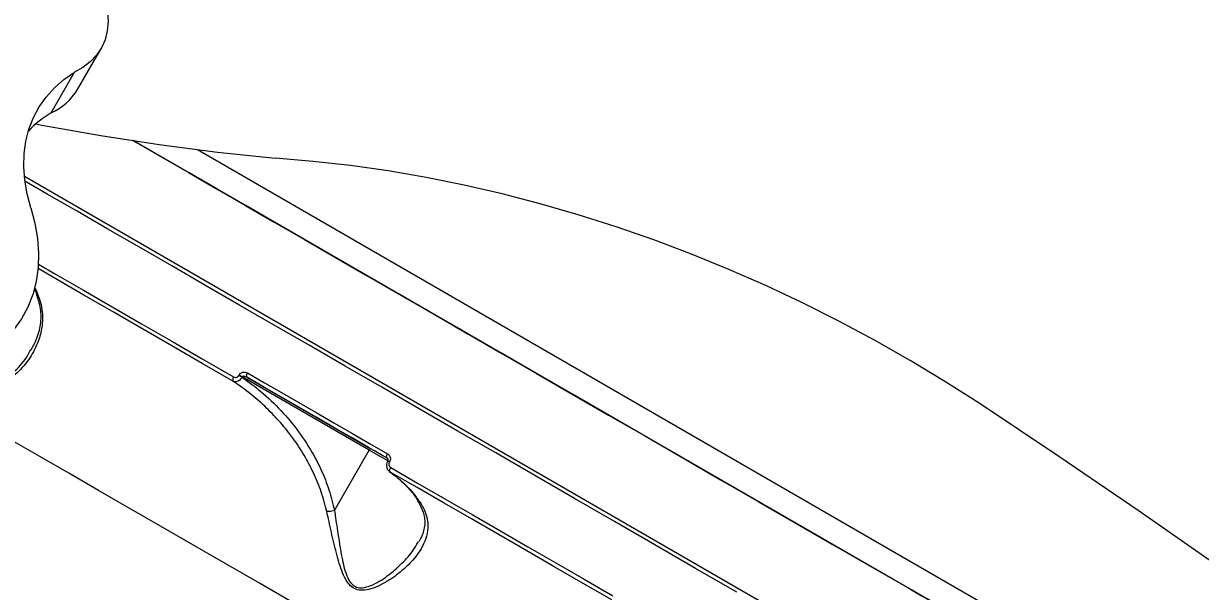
# Model space of a CAD drawing. Header units: millimetres. Extents: x -6006 to 5875, y -6399 to 6717.
# Drawn here: x 1932.2 to 2222.3, y 1958.4 to 2098.4 of the extents above; entities that cross this region are included whole.
import ezdxf

# ---------------------------------------------------------------- set-up
doc = ezdxf.new("R2010")
doc.units = ezdxf.units.MM
for name, color, linetype in [('DIKOM_ОБЪЕКТ', 7, 'Continuous'), ('DIKOM_РАЗМЕР_ЗОНА', 7, 'Continuous'), ('DIKOM_РАЗМЕР_ОБЪЕКТА', 7, 'Continuous')]:
    doc.layers.add(name, color=color, linetype=linetype)
doc.styles.add('style1', font='arial.ttf', dxfattribs={"width": 0.8})
doc.dimstyles.new('1-50', dxfattribs={"dimtxt": 300, "dimasz": 200, "dimexe": 100, "dimexo": 0, "dimgap": 100, "dimtad": 0, "dimdec": 0, "dimtxsty": 'style1', "dimcen": 0, "dimclrd": 7, "dimclre": 7, "dimadec": 1, "dimazin": 2, "dimtfac": 1, "dimtdec": 0, "dimtmove": 1, "dimatfit": 3, "dimfxl": 0, "dimlwd": 25, "dimlwe": 18, "dimarcsym": 0})

# ---------------------------------------------------------------- blocks, each defined once
blk = doc.blocks.new('*D15')
at = {"layer": 'Defpoints', "color": 0, "transparency": 16777216}
for p in [(-4354.46, 4593.05), (3409.28, 4593.05), (-1328.61, -3571.89)]:
    blk.add_point(p, dxfattribs=at)
at = {"layer": 'DIKOM_РАЗМЕР_ОБЪЕКТА', "color": 7, "lineweight": 18, "transparency": 16777216}
for p, q in [((3409.28, 4593.05), (-4454.46, 4593.05)), ((-1328.61, -3571.89), (-4454.46, -3571.89))]:
    blk.add_line(p, q, dxfattribs=at)
at = {"layer": 'DIKOM_РАЗМЕР_ОБЪЕКТА', "color": 7, "lineweight": 25, "transparency": 16777216}
for p, q in [((-4354.46, 4393.05), (-4354.46, 968.7)), ((-4354.46, -3371.89), (-4354.46, 52.46))]:
    blk.add_line(p, q, dxfattribs=at)
at = {"layer": 'DIKOM_РАЗМЕР_ОБЪЕКТА', "color": 7, "transparency": 16777216}
for points in [[(-4387.8, 4393.05), (-4321.13, 4393.05), (-4354.46, 4593.05)], [(-4387.8, -3371.89), (-4321.13, -3371.89), (-4354.46, -3571.89)]]:
    blk.add_solid(points, dxfattribs=at)
at = {"layer": 'DIKOM_РАЗМЕР_ОБЪЕКТА', "color": 0, "transparency": 16777216, "insert": (-4354.46, 510.58), "char_height": 300, "attachment_point": 5, "rotation": 90, "style": 'style1'}
blk.add_mtext('8150', dxfattribs=at)
blk = doc.blocks.new('*D16')
at = {"layer": 'Defpoints', "color": 0, "transparency": 16777216}
for p in [(3934.59, 4272.92), (-3710.11, -290.96), (3934.59, -4791.62)]:
    blk.add_point(p, dxfattribs=at)
at = {"layer": 'DIKOM_РАЗМЕР_ОБЪЕКТА', "color": 7, "lineweight": 18, "transparency": 16777216}
for p, q in [((3934.59, 4272.92), (3934.59, -4891.62)), ((-3710.11, -290.96), (-3710.11, -4891.62))]:
    blk.add_line(p, q, dxfattribs=at)
at = {"layer": 'DIKOM_РАЗМЕР_ОБЪЕКТА', "color": 7, "lineweight": 25, "transparency": 16777216}
for p, q in [((-3510.11, -4791.62), (-1432.64, -4791.62)), ((3734.59, -4791.62), (-518.7, -4791.62))]:
    blk.add_line(p, q, dxfattribs=at)
at = {"layer": 'DIKOM_РАЗМЕР_ОБЪЕКТА', "color": 7, "transparency": 16777216}
for points in [[(-3510.11, -4758.29), (-3510.11, -4824.96), (-3710.11, -4791.62)], [(3734.59, -4758.29), (3734.59, -4824.96), (3934.59, -4791.62)]]:
    blk.add_solid(points, dxfattribs=at)
at = {"layer": 'DIKOM_РАЗМЕР_ОБЪЕКТА', "color": 0, "transparency": 16777216, "insert": (-975.67, -4791.62), "char_height": 300, "attachment_point": 5, "style": 'style1'}
blk.add_mtext('7650', dxfattribs=at)
blk = doc.blocks.new('*D14')
at = {"layer": 'Defpoints', "color": 0, "transparency": 16777216}
for p in [(3463.26, 6716.57), (-5809.49, -5571.89), (-1350.38, -5571.89)]:
    blk.add_point(p, dxfattribs=at)
at = {"layer": 'DIKOM_РАЗМЕР_ЗОНА', "color": 7, "lineweight": 18, "transparency": 16777216}
for p, q in [((3463.26, 6716.57), (-5909.49, 6716.57)), ((-1350.38, -5571.89), (-5909.49, -5571.89))]:
    blk.add_line(p, q, dxfattribs=at)
at = {"layer": 'DIKOM_РАЗМЕР_ЗОНА', "color": 7, "lineweight": 25, "transparency": 16777216}
for p, q in [((-5809.49, 6516.57), (-5809.49, 1149.14)), ((-5809.49, -5371.89), (-5809.49, 69.36))]:
    blk.add_line(p, q, dxfattribs=at)
at = {"layer": 'DIKOM_РАЗМЕР_ЗОНА', "color": 7, "transparency": 16777216}
for points in [[(-5842.83, 6516.57), (-5776.16, 6516.57), (-5809.49, 6716.57)], [(-5842.83, -5371.89), (-5776.16, -5371.89), (-5809.49, -5571.89)]]:
    blk.add_solid(points, dxfattribs=at)
at = {"layer": 'DIKOM_РАЗМЕР_ЗОНА', "color": 0, "transparency": 16777216, "insert": (-5809.49, 609.25), "char_height": 300, "attachment_point": 5, "rotation": 90, "style": 'style1'}
blk.add_mtext('12300', dxfattribs=at)
blk = doc.blocks.new('*D13')
at = {"layer": 'Defpoints', "color": 0, "transparency": 16777216}
for p in [(5874.9, 4901.57), (-5210.11, -1293.83), (5874.9, -6202.3)]:
    blk.add_point(p, dxfattribs=at)
at = {"layer": 'DIKOM_РАЗМЕР_ЗОНА', "color": 7, "lineweight": 18, "transparency": 16777216}
for p, q in [((5874.9, 4901.57), (5874.9, -6302.3)), ((-5210.11, -1293.83), (-5210.11, -6302.3))]:
    blk.add_line(p, q, dxfattribs=at)
at = {"layer": 'DIKOM_РАЗМЕР_ЗОНА', "color": 7, "lineweight": 25, "transparency": 16777216}
for p, q in [((-5010.11, -6202.3), (160.46, -6202.3)), ((5674.9, -6202.3), (1240.24, -6202.3))]:
    blk.add_line(p, q, dxfattribs=at)
at = {"layer": 'DIKOM_РАЗМЕР_ЗОНА', "color": 7, "transparency": 16777216}
for points in [[(-5010.11, -6168.97), (-5010.11, -6235.64), (-5210.11, -6202.3)], [(5674.9, -6168.97), (5674.9, -6235.64), (5874.9, -6202.3)]]:
    blk.add_solid(points, dxfattribs=at)
at = {"layer": 'DIKOM_РАЗМЕР_ЗОНА', "color": 0, "transparency": 16777216, "insert": (700.35, -6202.3), "char_height": 300, "attachment_point": 5, "style": 'style1'}
blk.add_mtext('11100', dxfattribs=at)

msp = doc.modelspace()

# ---------------------------------------------------------------- linework, layer by layer
at = {"layer": 'DIKOM_ОБЪЕКТ', "color": 7, "linetype": 'Continuous', "lineweight": 15}
for p, q in [((1945.5, 2082.16), (1951.25, 2092.11)), ((1939.03, 2076.43), (1944.77, 2086.38)), ((2442.4, 1790.6), (1959.22, 2069.57)), ((2442.4, 1790.61), (1959.22, 2069.57)), ((1975.06, 2067.35), (2421.41, 1809.65)), ((1932.43, 2060.79), (2505.8, 1729.75)), ((1934.89, 2033.03), (1935.48, 2031.64)), ((1985.3, 2011.67), (1985.35, 2011.76)), ((1986.13, 2011.31), (1986.08, 2011.22)), ((2017.44, 1993.23), (1986.13, 2011.31)), ((1987.41, 2011.14), (2017.83, 1993.58)), ((2008.86, 1978.37), (2017.44, 1993.23)), ((2021.85, 1991.26), (2021.83, 1991.28)), ((2021.96, 1990.62), (2021.94, 1990.59)), ((2022.41, 1990.36), (2022.4, 1990.33)), ((2029.47, 1970.58), (2029.58, 1970.76))]:
    msp.add_line(p, q, dxfattribs=at)
at = {"layer": 'DIKOM_ОБЪЕКТ', "color": 7, "linetype": 'Continuous', "lineweight": 15, "flags": 128}
for points in [[(1947.11, 2113.98), (1948.89, 2111.48), (1950.38, 2108.94), (1951.55, 2106.38), (1952.38, 2103.84), (1952.88, 2101.35), (1953.04, 2098.93), (1952.84, 2096.61), (1952.3, 2094.43), (1951.42, 2092.41), (1950.21, 2090.57), (1948.68, 2088.94), (1946.87, 2087.54), (1944.77, 2086.38)], [(1934.05, 2052.99), (1933.13, 2056.43), (1932.54, 2059.81), (1932.29, 2063.12), (1932.38, 2066.34), (1932.8, 2069.43), (1933.56, 2072.4), (1934.66, 2075.21), (1936.07, 2077.85), (1937.81, 2080.3), (1939.84, 2082.55), (1942.17, 2084.58), (1944.77, 2086.38)], [(1935.25, 2073.66), (1936.77, 2073.38), (1951.23, 2070.83), (1965.65, 2068.62), (1980.02, 2066.74), (1994.32, 2065.19)], [(1959.22, 2069.57), (1960.1, 2069.06), (1966.43, 2065.4), (1973, 2061.61), (1979.79, 2057.69), (1986.8, 2053.65), (1994.02, 2049.48), (2001.45, 2045.19), (2009.08, 2040.78), (2016.9, 2036.26), (2024.91, 2031.64), (2033.1, 2026.92), (2041.45, 2022.09), (2049.97, 2017.18), (2058.64, 2012.17), (2067.45, 2007.08), (2076.4, 2001.91), (2085.49, 1996.67), (2094.69, 1991.36), (2104, 1985.98), (2113.42, 1980.54), (2122.93, 1975.05), (2132.53, 1969.51), (2142.2, 1963.92), (2151.95, 1958.3)], [(2082.55, 1998.36), (2076.45, 2001.89), (2067.49, 2007.06), (2058.68, 2012.15), (2050.01, 2017.15), (2041.49, 2022.07), (2033.13, 2026.89), (2024.95, 2031.62), (2016.94, 2036.24), (2009.12, 2040.76), (2001.49, 2045.17), (1994.06, 2049.46), (1986.83, 2053.63), (1979.82, 2057.68), (1973.03, 2061.6), (1966.46, 2065.39), (1960.13, 2069.04), (1959.22, 2069.57)], [(2167.74, 2004.84), (2159.29, 2010.22), (2150.7, 2015.39), (2141.98, 2020.34), (2133.14, 2025.07), (2124.2, 2029.56), (2115.15, 2033.81), (2106.03, 2037.81), (2096.83, 2041.56), (2087.56, 2045.06), (2078.26, 2048.3), (2068.91, 2051.28), (2059.54, 2053.99), (2050.16, 2056.42), (2040.78, 2058.59), (2031.42, 2060.47), (2022.07, 2062.07), (2012.77, 2063.4), (2003.52, 2064.44), (1994.32, 2065.19)], [(2108.01, 1958.26), (2097.86, 1964.12), (2087.79, 1969.93), (2077.83, 1975.69), (2067.97, 1981.38), (2058.22, 1987.01), (2048.6, 1992.56), (2039.1, 1998.04), (2029.75, 2003.45), (2020.54, 2008.76), (2011.48, 2013.99), (2002.58, 2019.13), (1993.86, 2024.17), (1985.3, 2029.11), (1976.94, 2033.94), (1968.76, 2038.66), (1960.78, 2043.27), (1953, 2047.76), (1945.43, 2052.13), (1938.08, 2056.37), (1932.57, 2059.55)], [(1934.05, 2052.99), (1935.04, 2049.19), (1935.67, 2045.46), (1935.93, 2041.81), (1935.82, 2038.27), (1935.33, 2034.85), (1934.48, 2031.59), (1933.26, 2028.49), (1931.69, 2025.59), (1929.77, 2022.88), (1927.52, 2020.41), (1924.95, 2018.16)], [(1983.95, 2010.19), (1976.26, 2014.63), (1968.73, 2018.98), (1961.34, 2023.24), (1954.12, 2027.41), (1947.07, 2031.49), (1940.18, 2035.46), (1935.79, 2037.99)], [(1935.88, 2039.1), (1940.12, 2036.65), (1947.02, 2032.66), (1954.09, 2028.58), (1961.33, 2024.4), (1968.73, 2020.13), (1976.28, 2015.77), (1983.98, 2011.32)], [(2044.04, 2020.6), (2043.88, 2020.69), (2043.44, 2020.95), (2042.73, 2021.35), (2041.84, 2021.87), (2040.83, 2022.45), (2039.8, 2023.04), (2038.84, 2023.6), (2038.03, 2024.07), (2037.45, 2024.4), (2037.15, 2024.58), (2037.15, 2024.58), (2037.45, 2024.4), (2038.03, 2024.07), (2038.84, 2023.6), (2039.8, 2023.04), (2040.83, 2022.45), (2041.84, 2021.87), (2042.73, 2021.35), (2043.44, 2020.95), (2043.88, 2020.69), (2044.04, 2020.6)], [(2037.15, 2024.58), (2037.19, 2024.55), (2037.5, 2024.38), (2038.08, 2024.04), (2038.88, 2023.58), (2039.85, 2023.02), (2040.88, 2022.43), (2041.88, 2021.84), (2042.78, 2021.33), (2043.48, 2020.92), (2043.93, 2020.66), (2044.08, 2020.58)], [(1986.08, 2011.22), (1985.98, 2011.28), (1985.88, 2011.34), (1985.77, 2011.39), (1985.67, 2011.45), (1985.57, 2011.51), (1985.48, 2011.57), (1985.38, 2011.62), (1985.3, 2011.67)], [(1986.13, 2011.31), (1986.03, 2011.37), (1985.93, 2011.42), (1985.83, 2011.48), (1985.72, 2011.54), (1985.62, 2011.6), (1985.53, 2011.66), (1985.44, 2011.71), (1985.35, 2011.76)], [(1987.41, 2011.14), (1987.33, 2011.22), (1987.26, 2011.32), (1987.22, 2011.45), (1987.21, 2011.6), (1987.22, 2011.77), (1987.26, 2011.94), (1987.33, 2012.12), (1987.42, 2012.3)], [(2021.85, 1991.26), (2017.42, 1993.82), (2013.02, 1996.36), (2008.66, 1998.88), (2004.33, 2001.38), (2000.05, 2003.85), (1995.8, 2006.31), (1991.58, 2008.74), (1987.41, 2011.14)], [(1987.42, 2012.3), (1991.6, 2009.88), (1995.82, 2007.45), (2000.08, 2004.99), (2004.38, 2002.5), (2008.71, 2000), (2013.09, 1997.48), (2017.49, 1994.93), (2021.94, 1992.37)], [(2517.85, 1717.58), (2510.78, 1724.75), (2494.54, 1740.95), (2478.07, 1757.01), (2461.39, 1772.92), (2444.49, 1788.68), (2427.38, 1804.29), (2410.06, 1819.74), (2392.53, 1835.03), (2374.81, 1850.16), (2356.88, 1865.12), (2338.77, 1879.91), (2320.46, 1894.53), (2301.98, 1908.97), (2283.31, 1923.23), (2264.46, 1937.31), (2245.44, 1951.2), (2226.26, 1964.9), (2206.91, 1978.41), (2187.4, 1991.72), (2167.74, 2004.84)], [(2120.74, 1885.15), (2110.81, 1890.89), (2100.94, 1896.58), (2091.13, 1902.25), (2081.41, 1907.86), (2071.77, 1913.43), (2062.22, 1918.94), (2052.78, 1924.39), (2043.45, 1929.77), (2034.25, 1935.09), (2025.17, 1940.33), (2016.24, 1945.49), (2007.45, 1950.56), (1998.81, 1955.55), (1990.34, 1960.44), (1982.04, 1965.23), (1973.92, 1969.92), (1965.99, 1974.5), (1958.25, 1978.97), (1950.71, 1983.32), (1943.38, 1987.55), (1936.26, 1991.66), (1929.37, 1995.64)], [(2017.83, 1993.58), (2017.8, 1993.59), (2017.76, 1993.58), (2017.71, 1993.56), (2017.66, 1993.51), (2017.6, 1993.46), (2017.55, 1993.39), (2017.49, 1993.31), (2017.44, 1993.23)], [(2021.94, 1990.63), (2021.73, 1990.76), (2019.55, 1992.01), (2017.44, 1993.23)], [(2021.94, 1991.21), (2021.4, 1991.52), (2020.38, 1992.11), (2019.5, 1992.62), (2018.86, 1992.99), (2018.5, 1993.2), (2018.43, 1993.24)], [(2021.85, 1991.26), (2021.78, 1991.32), (2021.73, 1991.42), (2021.71, 1991.54), (2021.71, 1991.68), (2021.73, 1991.85), (2021.78, 1992.02), (2021.85, 1992.19), (2021.94, 1992.37)], [(2021.94, 1990.59), (2021.95, 1990.59), (2021.99, 1990.56), (2022.09, 1990.51), (2022.23, 1990.43), (2022.4, 1990.33)], [(2021.96, 1990.62), (2021.96, 1990.62), (2022.01, 1990.59), (2022.11, 1990.54), (2022.24, 1990.46), (2022.41, 1990.36)], [(2022.61, 1987.87), (2022.55, 1987.94), (2022.51, 1988.04), (2022.49, 1988.16), (2022.49, 1988.3), (2022.52, 1988.46), (2022.57, 1988.62), (2022.64, 1988.79), (2022.73, 1988.96)], [(2077.2, 1956.35), (2070.17, 1960.41), (2063.2, 1964.44), (2056.28, 1968.43), (2049.41, 1972.4), (2042.61, 1976.32), (2035.88, 1980.21), (2029.21, 1984.06), (2022.61, 1987.87)], [(2022.73, 1988.96), (2029.34, 1985.14), (2036.03, 1981.28), (2042.78, 1977.38), (2049.59, 1973.44), (2056.47, 1969.47), (2063.4, 1965.47), (2070.4, 1961.43), (2077.44, 1957.37)], [(2157.09, 1955.33), (2156.93, 1955.42), (2156.48, 1955.68), (2155.78, 1956.08), (2154.89, 1956.6), (2153.88, 1957.18), (2152.85, 1957.78), (2151.89, 1958.33), (2151.08, 1958.8), (2150.5, 1959.13), (2150.2, 1959.31), (2150.2, 1959.31), (2150.5, 1959.13), (2151.08, 1958.8), (2151.89, 1958.33), (2152.85, 1957.78), (2153.88, 1957.18), (2154.89, 1956.6), (2155.78, 1956.08), (2156.48, 1955.68), (2156.93, 1955.42), (2157.09, 1955.33)]]:
    msp.add_lwpolyline(points, dxfattribs=at)
at = {"layer": 'DIKOM_ОБЪЕКТ', "color": 7, "linetype": 'Continuous', "lineweight": 15}
for centre, radius, start, end in [((1933.31, 2089.42), 14.2, 293.7725, 329.2079), ((1953.27, 2053.03), 27.39, 121.3307, 136.4874), ((1984.7, 2010.74), 0.928, 140.6981, 215.9247)]:
    msp.add_arc(centre, radius, start, end, dxfattribs=at)
for points, knots in [([(1934.95, 2033.38), (1934.98, 2033.31), (1935.34, 2032.66), (1935.62, 2031.94), (1935.86, 2031.3)], [0, 0, 0, 0, 0.099171, 1, 1, 1, 1]), ([(1935.86, 2031.3), (1936.12, 2030.54), (1936.63, 2029.02), (1936.99, 2026.27), (1936.8, 2023.09), (1935.68, 2019.28), (1933.93, 2016.11), (1931.93, 2013.57), (1930.1, 2011.76), (1928.17, 2010.38), (1926.67, 2009.94), (1925.67, 2010.03), (1924.89, 2010.4), (1924.12, 2011.33), (1923.82, 2012.2), (1923.68, 2012.6)], [0, 0, 0, 0, 0.071676, 0.144704, 0.264312, 0.387481, 0.545333, 0.626697, 0.708023, 0.802843, 0.865605, 0.878741, 0.921604, 0.964192, 1, 1, 1, 1]), ([(1935.34, 2031.62), (1935.43, 2031.41), (1935.79, 2030.56), (1936.17, 2029.07), (1936.47, 2027.14), (1936.49, 2025.21), (1936.2, 2023.26), (1935.61, 2021.21), (1934.9, 2019.43), (1934.27, 2018.36), (1934.04, 2017.97)], [0, 0, 0, 0, 0.041991, 0.171368, 0.306488, 0.445786, 0.588372, 0.737226, 0.903843, 1, 1, 1, 1]), ([(1935.86, 2031.3), (1935.84, 2031.31), (1935.75, 2031.36), (1935.61, 2031.47), (1935.57, 2031.6), (1935.54, 2031.67)], [0, 0, 0, 0, 0.141213, 0.553426, 1, 1, 1, 1]), ([(1924.1, 2013.21), (1924.22, 2012.74), (1924.45, 2011.83), (1925.13, 2010.86), (1925.74, 2010.58), (1926.17, 2010.54), (1926.77, 2010.52), (1928.22, 2011.11), (1930.65, 2013.18), (1932.79, 2015.58), (1933.75, 2017.53), (1933.98, 2017.99)], [0, 0, 0, 0, 0.081985, 0.161441, 0.239349, 0.240393, 0.264892, 0.385092, 0.573617, 0.900266, 1, 1, 1, 1]), ([(1986.08, 2011.22), (1986.02, 2011.14), (1985.86, 2010.89), (1985.5, 2010.52), (1985.01, 2010.2), (1984.49, 2010.05), (1984.14, 2010.1), (1983.97, 2010.18), (1983.95, 2010.19)], [0, 0, 0, 0, 0.089182, 0.293639, 0.489631, 0.716409, 0.954611, 1, 1, 1, 1]), ([(2006.97, 1978.1), (2006.54, 1979.74), (2005.68, 1983.03), (2003.75, 1987.67), (2001.42, 1992.07), (1998.72, 1996.17), (1995.63, 2000.05), (1992.18, 2003.68), (1988.31, 2007.13), (1985.44, 2009.14), (1983.95, 2010.19)], [0, 0, 0, 0, 0.123683, 0.248896, 0.368956, 0.490744, 0.612549, 0.738059, 0.863573, 1, 1, 1, 1]), ([(1983.98, 2011.32), (1984.11, 2011.27), (1984.34, 2011.17), (1984.7, 2011.2), (1984.99, 2011.33), (1985.19, 2011.5), (1985.27, 2011.63), (1985.3, 2011.67)], [0, 0, 0, 0, 0.302541, 0.534757, 0.725473, 0.917071, 1, 1, 1, 1]), ([(1985.35, 2011.76), (1985.39, 2011.82), (1985.52, 2012.02), (1985.83, 2012.3), (1986.31, 2012.5), (1986.87, 2012.54), (1987.22, 2012.38), (1987.42, 2012.3)], [0, 0, 0, 0, 0.079619, 0.275752, 0.470778, 0.710556, 1, 1, 1, 1]), ([(1986.08, 2011.22), (1987.43, 2010.25), (1990.62, 2007.96), (1995.17, 2003.73), (1999.61, 1998.57), (2003.07, 1993.38), (2005.68, 1988.31), (2007.6, 1983.5), (2008.44, 1980.08), (2008.86, 1978.37)], [0, 0, 0, 0, 0.12341, 0.290339, 0.457785, 0.624612, 0.746547, 0.873294, 1, 1, 1, 1]), ([(1987.41, 2011.14), (1987.27, 2011.22), (1987.01, 2011.35), (1986.65, 2011.45), (1986.41, 2011.46), (1986.26, 2011.42), (1986.17, 2011.37), (1986.14, 2011.33), (1986.13, 2011.31)], [0, 0, 0, 0, 0.350821, 0.618285, 0.802773, 0.879316, 0.949163, 1, 1, 1, 1]), ([(2021.95, 1990.59), (2021.93, 1990.55), (2021.76, 1990.31), (2021.64, 1989.77), (2021.69, 1989.02), (2022.03, 1988.35), (2022.39, 1987.94), (2022.63, 1987.86), (2022.64, 1987.86)], [0, 0, 0, 0, 0.041961, 0.271812, 0.507295, 0.748555, 0.99442, 1, 1, 1, 1]), ([(2021.87, 1991.23), (2021.91, 1991.21), (2021.98, 1991.16), (2022.04, 1991), (2022.04, 1990.85), (2022.01, 1990.72), (2021.96, 1990.61), (2021.91, 1990.55), (2021.89, 1990.53)], [0, 0, 0, 0, 0.305258, 0.539182, 0.695727, 0.81574, 0.921649, 1, 1, 1, 1]), ([(2021.94, 1992.37), (2022.05, 1992.29), (2022.29, 1992.12), (2022.53, 1991.74), (2022.64, 1991.28), (2022.62, 1990.8), (2022.48, 1990.51), (2022.41, 1990.36)], [0, 0, 0, 0, 0.189021, 0.404518, 0.606854, 0.803364, 1, 1, 1, 1]), ([(2022.4, 1990.33), (2022.35, 1990.23), (2022.26, 1990.03), (2022.24, 1989.71), (2022.32, 1989.39), (2022.49, 1989.12), (2022.65, 1989.01), (2022.73, 1988.96)], [0, 0, 0, 0, 0.195135, 0.390071, 0.593234, 0.811131, 1, 1, 1, 1]), ([(2022.5, 1987.92), (2022.57, 1987.88), (2023.45, 1987.32), (2024.98, 1986.01), (2027.04, 1983.97), (2028.52, 1982.21), (2029.25, 1981.07), (2029.43, 1980.78)], [0, 0, 0, 0, 0.025569, 0.317703, 0.609853, 0.901188, 1, 1, 1, 1]), ([(2022.61, 1987.87), (2023.87, 1986.89), (2026.35, 1984.96), (2028.62, 1982.28), (2029.71, 1980.73), (2029.89, 1980.49)], [0, 0, 0, 0, 0.466538, 0.915017, 1, 1, 1, 1]), ([(2029.89, 1980.49), (2030.17, 1980.04), (2030.85, 1978.96), (2031.54, 1977.23), (2031.95, 1975.07), (2031.78, 1972.7), (2030.83, 1969.89), (2028.92, 1966.9), (2026, 1963.85), (2022.95, 1961.54), (2020.17, 1959.95), (2017.97, 1959.04), (2015.93, 1958.63), (2014.14, 1958.87), (2012.67, 1959.8), (2011.49, 1961.45), (2010.59, 1963.57), (2009.56, 1966.81), (2008.52, 1971.1), (2007.61, 1975.19), (2007.1, 1977.5), (2006.97, 1978.1)], [0, 0, 0, 0, 0.031148, 0.075386, 0.120736, 0.182117, 0.245387, 0.33026, 0.417609, 0.506578, 0.552381, 0.598098, 0.638398, 0.667094, 0.696205, 0.728673, 0.766812, 0.805987, 0.887765, 0.971246, 1, 1, 1, 1]), ([(2008.86, 1978.37), (2008.64, 1978.32), (2008.2, 1978.21), (2007.6, 1978.13), (2007.2, 1978.1), (2007.02, 1978.1), (2006.97, 1978.1)], [0, 0, 0, 0, 0.325358, 0.650585, 0.892503, 1, 1, 1, 1]), ([(2008.86, 1978.37), (2008.86, 1978.37), (2008.86, 1978.37), (2008.86, 1978.37), (2008.86, 1978.37), (2008.86, 1978.37)], [0, 0, 0, 0, 0.309695, 0.696038, 1, 1, 1, 1]), ([(2008.86, 1978.37), (2008.95, 1977.78), (2009.28, 1975.5), (2009.88, 1971.43), (2010.56, 1967.18), (2011.31, 1963.94), (2012, 1961.86), (2012.95, 1960.31), (2013.82, 1959.68), (2014.72, 1959.35), (2015.98, 1959.27), (2017.88, 1959.85), (2019.92, 1960.89), (2022.6, 1962.71), (2025.5, 1965.26), (2028.08, 1968.08), (2029.1, 1969.91), (2029.47, 1970.58)], [0, 0, 0, 0, 0.041072, 0.157296, 0.275461, 0.328215, 0.381919, 0.424598, 0.45585, 0.462017, 0.499437, 0.553946, 0.616507, 0.679185, 0.808386, 0.929757, 1, 1, 1, 1]), ([(2029.29, 1980.76), (2029.35, 1980.68), (2029.75, 1980.11), (2030.28, 1979.07), (2030.84, 1977.64), (2031.12, 1976.23), (2031.14, 1974.87), (2030.85, 1973.4), (2030.38, 1971.99), (2029.88, 1971.1), (2029.66, 1970.69)], [0, 0, 0, 0, 0.022668, 0.155501, 0.291994, 0.432049, 0.576131, 0.727681, 0.876148, 1, 1, 1, 1]), ([(2029.89, 1980.49), (2029.87, 1980.49), (2029.71, 1980.55), (2029.54, 1980.64), (2029.48, 1980.78), (2029.47, 1980.81)], [0, 0, 0, 0, 0.105041, 0.848846, 1, 1, 1, 1])]:
    msp.add_open_spline(points, degree=3, knots=knots, dxfattribs=at)

# ---------------------------------------------------------------- dimensions: what is measured, and where the dimension line sits
at = {"layer": 'DIKOM_РАЗМЕР_ЗОНА'}
dim = msp.add_linear_dim(base=(-5809.49, -5571.89), p1=(3463.26, 6716.57), p2=(-1350.38, -5571.89), angle=90, text='12300', dimstyle='1-50', override={"dimscale": 1, "dimtix": 0, "dimtofl": 1, "dimtmove": 1, "dimatfit": 3}, dxfattribs=at)
dim.commit()
dim.dimension.update_dxf_attribs({"geometry": '*D14', "text_midpoint": (-5809.49, 609.25), "dimtype": 160})
dim = msp.add_linear_dim(base=(5874.9, -6202.3), p1=(-5210.11, -1293.83), p2=(5874.9, 4901.57), text='11100', dimstyle='1-50', override={"dimscale": 1, "dimtix": 0, "dimtofl": 1, "dimtmove": 1, "dimatfit": 3}, dxfattribs=at)
dim.commit()
dim.dimension.update_dxf_attribs({"geometry": '*D13', "text_midpoint": (700.35, -6202.3), "dimtype": 160})
at = {"layer": 'DIKOM_РАЗМЕР_ОБЪЕКТА'}
dim = msp.add_linear_dim(base=(-4354.46, 4593.05), p1=(-1328.61, -3571.89), p2=(3409.28, 4593.05), angle=90, text='8150', dimstyle='1-50', override={"dimscale": 1, "dimtix": 0, "dimtofl": 1, "dimtmove": 1, "dimatfit": 3}, dxfattribs=at)
dim.commit()
dim.dimension.update_dxf_attribs({"geometry": '*D15', "text_midpoint": (-4354.46, 510.58)})
dim = msp.add_linear_dim(base=(3934.59, -4791.62), p1=(-3710.11, -290.96), p2=(3934.59, 4272.92), text='7650', dimstyle='1-50', override={"dimscale": 1, "dimtix": 0, "dimtofl": 1, "dimtmove": 1, "dimatfit": 3}, dxfattribs=at)
dim.commit()
dim.dimension.update_dxf_attribs({"geometry": '*D16', "text_midpoint": (-975.67, -4791.62), "dimtype": 160})

doc.saveas('drawing.dxf')
